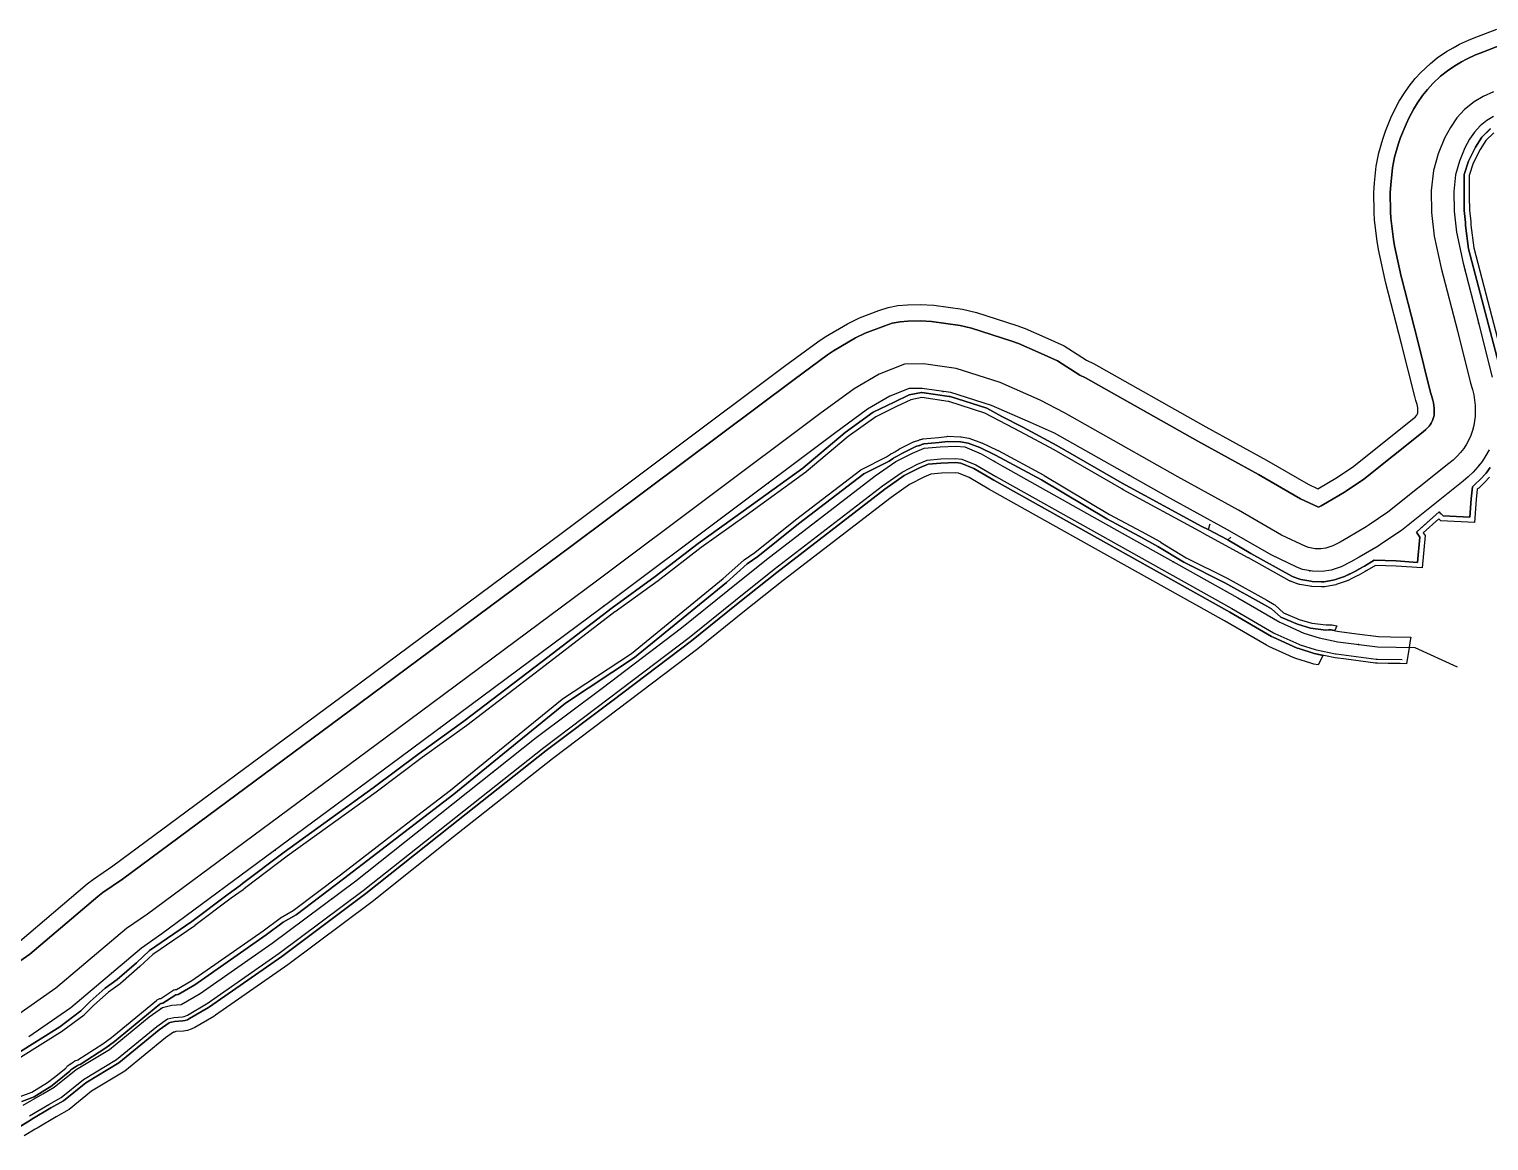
# Model space of a CAD drawing. Header units: inches. Extents: x 87989 to 118156, y 435697 to 451526.
# Drawn here: x 103805 to 104518, y 443200 to 443743 of the extents above; entities that cross this region are included whole.
import ezdxf

# ---------------------------------------------------------------- set-up
doc = ezdxf.new("R2010")
doc.units = ezdxf.units.IN
doc.header["$MEASUREMENT"] = 0
for name, color, linetype, true_color in [('As_waterkering_BWK', 7, 'Continuous', 0x7b8981), ('Beschermingszone_BWK', 7, 'Continuous', 0xcf890d), ('Grens_bebouwingsvrije_zone_BWK', 7, 'Continuous', 0x6789ae), ('Kernzone_BWK', 7, 'Continuous', 0xcb89af), ('Kunstwerken_BWK', 7, 'Continuous', 0xc78952), ('Referentiepunten_BWK', 7, 'Continuous', 0x178980)]:
    doc.layers.add(name, color=color, linetype=linetype, true_color=true_color)

msp = doc.modelspace()

# ---------------------------------------------------------------- linework, layer by layer
at = {"layer": 'As_waterkering_BWK'}
for points in [[(104520.3579, 443700.2224), (104517.1379, 443698.3313), (104513.7596, 443695.6512), (104511.0985, 443692.6982), (104508.6165, 443689.1599), (104506.385, 443685.0458), (104503.7732, 443678.5311), (104501.8387, 443671.785), (104500.946, 443663.5826), (104501.058, 443654.0868), (104502.2292, 443643.7056), (104505.5207, 443628.6988), (104513.194, 443598.9555), (104513.0735, 443599.4555), (104519.6785, 443573.0608)], [(104294.2018, 443550.7973), (104275.1848, 443559.1657), (104255.341, 443565.5157), (104241.3181, 443567.5001), (104235.1004, 443567.3678), (104225.5754, 443563.6636), (104214.7274, 443557.3136), (104198.5878, 443545.4073), (104090.2407, 443464.3123), (103986.3915, 443387.0539), (103870.1069, 443301.0641), (103860.185, 443294.1849), (103825.7891, 443265.0807), (103805.2839, 443250.7932)], [(104518.176, 443537.5614), (104516.64, 443534.7002), (104514.7974, 443531.8466), (104512.731, 443529.1498), (104510.4563, 443526.6294), (104507.9999, 443524.3112), (104505.565, 443522.2591), (104475.3425, 443498.1791), (104465.8175, 443491.6968), (104464.0551, 443490.5316), (104454.7995, 443485.0766), (104450.6634, 443482.7421), (104446.0111, 443480.417), (104441.1136, 443478.8106), (104436.6452, 443478.0372), (104431.9813, 443478.2479), (104427.0877, 443479.1104), (104424.3027, 443480.1693), (104411.7074, 443486.1403), (104390.3823, 443498.3915), (104360.8352, 443514.6503), (104305.9309, 443545.6359), (104294.2018, 443550.7973)], [(103802.5536, 443217.4346), (103812.0548, 443223.0687), (103817.6507, 443226.204), (103828.4061, 443234.9353), (103844.5655, 443244.7262), (103864.0659, 443260.6156), (103870.4194, 443265.192), (103875.0496, 443266.2503), (103879.6798, 443266.6472), (103888.9403, 443272.0712), (103923.9976, 443296.5452), (103964.8758, 443327.1046), (104006.0186, 443359.7807), (104052.9823, 443396.9548), (104085.1292, 443421.1642), (104123.8907, 443450.533), (104146.5126, 443468.7893), (104165.4304, 443483.8706), (104218.4795, 443524.7488), (104228.5336, 443531.7603), (104236.6035, 443535.8613), (104242.292, 443538.3748), (104250.0972, 443539.0363), (104257.9025, 443539.3009), (104262.2681, 443538.904), (104270.2056, 443535.5967), (104280.3921, 443529.6436), (104330.9276, 443501.3331), (104395.4861, 443465.2174), (104415.9913, 443453.3111), (104427.7653, 443448.0195), (104435.1736, 443445.6382), (104444.3018, 443443.7861), (104463.7487, 443441.2726), (104481.8727, 443441.008), (104502.5278, 443431.5897)]]:
    msp.add_lwpolyline(points, dxfattribs=at)
at = {"layer": 'Beschermingszone_BWK'}
msp.add_lwpolyline([(103789.5105, 443200.0708), (103806.103, 443210.2273), (103806.6832, 443210.5827), (103816.0508, 443216.1374), (103822.1599, 443219.5603), (103833.0217, 443228.3779), (103849.1873, 443238.1726), (103868.9349, 443254.2634), (103873.7806, 443257.7539), (103874.0521, 443257.816), (103876.2885, 443258.3272), (103880.363, 443258.6764), (103881.5237, 443258.8626), (103882.6446, 443259.2169), (103883.7014, 443259.7316), (103892.9835, 443265.1681), (103893.5196, 443265.5115), (103928.6823, 443290.0616), (103969.7586, 443320.7686), (104010.9889, 443353.5121), (104057.8719, 443390.6222), (104089.9511, 443414.7807), (104128.8184, 443444.232), (104151.5182, 443462.5488), (104170.3657, 443477.574), (104223.2117, 443518.2957), (104232.6537, 443524.8803), (104240.0348, 443528.6313), (104244.3011, 443530.5164), (104250.5708, 443531.0478), (104257.6749, 443531.2886), (104260.3228, 443531.0479), (104266.6328, 443528.4187), (104276.4188, 443522.7004), (104327.0197, 443494.3525), (104391.5244, 443458.2669), (104411.9742, 443446.3928), (104412.7118, 443446.0142), (104424.4858, 443440.7226), (104425.3172, 443440.4032), (104432.7256, 443438.022), (104433.5829, 443437.798), (104437.0462, 443437.0992), (104436.774, 443436.5308), (104434.7893, 443432.4513), (104432.5886, 443432.8978), (104431.1955, 443433.2618), (104423.7872, 443435.6431), (104422.4361, 443436.162), (104410.6621, 443441.4537), (104409.4636, 443442.0689), (104389.0483, 443453.9229), (104324.5773, 443489.9896), (104273.9356, 443518.3609), (104264.3999, 443523.9324), (104259.1071, 443526.1378), (104257.5328, 443526.2809), (104250.8668, 443526.0549), (104245.5568, 443525.6049), (104242.1794, 443524.1126), (104235.2287, 443520.5803), (104226.1694, 443514.2625), (104173.4502, 443473.6386), (104154.6466, 443458.6484), (104131.8983, 443440.2939), (104092.9649, 443410.7911), (104060.9279, 443386.6644), (104014.0953, 443349.5942), (103972.8103, 443316.8086), (103931.6103, 443286.0094), (103896.3818, 443261.4117), (103895.5105, 443260.8537), (103886.2149, 443255.4093), (103884.4976, 443254.5729), (103882.6762, 443253.9972), (103880.79, 443253.6946), (103877.0629, 443253.3752), (103876.3227, 443253.206), (103875.8815, 443253.1051), (103871.978, 443250.2933), (103852.0759, 443234.0766), (103835.9064, 443224.2796), (103824.9782, 443215.408), (103818.5483, 443211.8054), (103809.2638, 443206.3), (103808.3214, 443205.7229), (103802.9691, 443202.4469)], dxfattribs=at)
for points in [[(103800.7729, 443297.6212, 0), (103833.7014, 443325.4838, 0), (103836.8241, 443327.8786, 0), (103846.2322, 443334.4016, 0), (103961.9666, 443419.9844, 0), (104065.7205, 443497.172, 0), (104174.134, 443578.3162, 0), (104190.3878, 443590.3073, 0), (104194.0151, 443592.6972, 0), (104204.863, 443599.0472, 0), (104210.7151, 443601.8758, 0), (104220.2401, 443605.58, 0), (104224.784, 443607.0487, 0), (104229.4679, 443607.979, 0), (104234.2282, 443608.3585, 0), (104240.446, 443608.4908, 0), (104247.0627, 443608.0956, 0), (104261.0857, 443606.1112, 0), (104267.8368, 443604.5651, 0), (104287.6806, 443598.2151, 0), (104291.6987, 443596.6929, 0), (104301.2072, 443592.5087, 0), (104310.7156, 443588.3245, 0), (104321.6392, 443581.3325, 0), (104325.0989, 443579.6003, 0), (104379.8207, 443548.7178, 0), (104409.4969, 443532.3842, 0), (104429.8025, 443520.7226, 0), (104434.5897, 443518.4531, 0), (104435.312, 443518.8608, 0), (104443.3862, 443523.6195, 0), (104444.0913, 443524.0857, 0), (104452.1872, 443529.5954, 0), (104480.8424, 443552.4267, 0), (104482.029, 443553.4267, 0), (104482.9005, 443554.3832, 0), (104483.2649, 443555.1388, 0), (104483.3844, 443555.6244, 0), (104483.4202, 443556.4482, 0), (104483.3933, 443557.2748, 0), (104483.3133, 443558.0819, 0), (104483.1797, 443558.8819, 0), (104482.9933, 443559.6718, 0), (104482.4008, 443561.5989, 0), (104481.845, 443563.5934, 0), (104475.4395, 443589.1841, 0), (104467.7572, 443618.9564, 0), (104467.4263, 443620.3433, 0), (104464.1347, 443635.3501, 0), (104463.475, 443639.3335, 0), (104462.3038, 443649.7147, 0), (104462.0607, 443653.6271, 0), (104461.9488, 443663.1228, 0), (104462.175, 443667.802, 0), (104463.0676, 443676.0044, 0), (104464.3497, 443682.5354, 0), (104466.2842, 443689.2815, 0), (104467.574, 443693.0438, 0), (104470.1858, 443699.5585, 0), (104472.1032, 443703.6404, 0), (104474.3347, 443707.7544, 0), (104476.6882, 443711.5558, 0), (104479.1701, 443715.0942, 0), (104482.1265, 443718.8062, 0), (104484.7876, 443721.7592, 0), (104489.5213, 443726.2046, 0), (104492.8997, 443728.8847, 0), (104497.3876, 443731.9605, 0), (104500.6076, 443733.8516, 0), (104503.7823, 443735.5247, 0), (104508.0837, 443737.5443, 0), (104510.9291, 443738.7452, 0), (104521.9944, 443742.9073, 0)], [(104525.094, 443735.5228, 0), (104513.7455, 443731.2574, 0), (104511.4838, 443730.3028, 0), (104507.1825, 443728.2832, 0), (104504.659, 443726.9533, 0), (104501.439, 443725.0622, 0), (104497.8716, 443722.6173, 0), (104494.4933, 443719.9373, 0), (104490.7306, 443716.4037, 0), (104488.0695, 443713.4507, 0), (104485.7195, 443710.5002, 0), (104483.2376, 443706.9618, 0), (104481.3669, 443703.9402, 0), (104479.1354, 443699.8261, 0), (104477.6113, 443696.5815, 0), (104474.9995, 443690.0668, 0), (104473.9742, 443687.0763, 0), (104472.0397, 443680.3302, 0), (104471.0207, 443675.1389, 0), (104470.128, 443666.9365, 0), (104469.9482, 443663.2171, 0), (104470.0601, 443653.7214, 0), (104470.2534, 443650.6116, 0), (104471.4246, 443640.2303, 0), (104471.949, 443637.064, 0), (104475.2405, 443622.0573, 0), (104475.5035, 443620.9549, 0), (104483.1864, 443591.1807, 0), (104489.6057, 443565.5354, 0), (104490.0475, 443563.95, 0), (104490.7183, 443561.7685, 0), (104491.0268, 443560.4611, 0), (104491.2479, 443559.1365, 0), (104491.3804, 443557.8003, 0), (104491.4247, 443556.4422, 0), (104491.381, 443555.1601, 0), (104491.3059, 443554.4506, 0), (104491.1883, 443553.8118, 0), (104490.9225, 443552.8033, 0), (104490.593, 443551.8547, 0), (104490.2763, 443551.1313, 0), (104489.9187, 443550.4652, 0), (104489.4316, 443549.7109, 0), (104488.8824, 443548.9941, 0), (104488.2755, 443548.3217, 0), (104487.3563, 443547.4543, 0), (104485.9137, 443546.2385, 0), (104456.937, 443523.151, 0), (104448.548, 443517.4418, 0), (104447.626, 443516.8323, 0), (104439.3094, 443511.9307, 0), (104436.1062, 443510.1227, 0), (104434.8308, 443509.4853, 0), (104426.0907, 443513.6288, 0), (104405.576, 443525.4113, 0), (104375.9263, 443541.7296, 0), (104321.167, 443572.6333, 0), (104318.417, 443574.0101, 0), (104307.4934, 443581.0021, 0), (104297.9849, 443585.1863, 0), (104288.4765, 443589.3705, 0), (104285.2424, 443590.5957, 0), (104265.3986, 443596.9457, 0), (104259.9648, 443598.1901, 0), (104245.9418, 443600.1745, 0), (104240.6161, 443600.4926, 0), (104234.3984, 443600.3603, 0), (104230.5669, 443600.0549, 0), (104226.797, 443599.306, 0), (104223.1396, 443598.1239, 0), (104213.6146, 443594.4197, 0), (104208.9044, 443592.1431, 0), (104198.0565, 443585.7931, 0), (104195.137, 443583.8695, 0), (104178.9055, 443571.8949, 0), (104070.505, 443490.7604, 0), (103966.7325, 443413.5589, 0), (103850.8907, 443327.8967, 0), (103841.3823, 443321.3042, 0), (103838.8689, 443319.3767, 0), (103805.6541, 443291.2718, 0), (103787.198, 443278.412, 0)], [(104522.8008, 443579.9609, 0), (104508.1855, 443635.6445, 0), (104506.6934, 443647.0195, 0), (104506.7129, 443648.5625, 0), (104506.0547, 443654.3965, 0), (104505.9746, 443661.1289, 0), (104505.9238, 443661.4102, 0), (104505.9512, 443671.8691, 0), (104508.1094, 443678.416, 0), (104511.5684, 443685.3145, 0), (104514.6348, 443690.1348, 0), (104518.9336, 443694.3281, 0)], [(104520.5, 443692.3633, 0), (104516.5879, 443688.5469, 0), (104513.7461, 443684.0801, 0), (104510.4258, 443677.4609, 0), (104508.4492, 443671.4648, 0), (104508.4297, 443661.6055, 0), (104508.4746, 443661.1582, 0), (104508.5527, 443654.5527, 0), (104509.1973, 443648.8438, 0), (104509.2129, 443648.5332, 0), (104509.1953, 443647.168, 0), (104510.6445, 443636.127, 0), (104525.2207, 443580.5879, 0)], [(103799.877, 443242.875, 0), (103820.4043, 443255.6934, 0), (103830.6914, 443263.4863, 0), (103835.2422, 443268.0625, 0), (103842.5176, 443274.5957, 0), (103848.3906, 443278.7656, 0), (103857.8027, 443287.0625, 0), (103864.1992, 443293.0234, 0), (103884.793, 443307.1484, 0), (103902.5664, 443320.4961, 0), (103908.4609, 443324.7246, 0), (103909.4766, 443325.7422, 0), (103929.8809, 443341.0313, 0), (103973.4043, 443372.3828, 0), (103995.8379, 443389.2109, 0), (104017.627, 443404.916, 0), (104055.7949, 443434.1094, 0), (104089.9551, 443460.3906, 0), (104111.0313, 443475.582, 0), (104131.9746, 443491.7695, 0), (104153.9863, 443507.4785, 0), (104183.0703, 443528.6035, 0), (104203.7695, 443546.0117, 0), (104217.4922, 443555.8359, 0), (104227.7031, 443560.8438, 0), (104235.1172, 443564.3848, 0), (104241.127, 443565.4922, 0), (104241.2695, 443565.4863, 0), (104254.6055, 443563.5996, 0), (104255.1367, 443563.4805, 0), (104272.9258, 443557.7891, 0), (104280.3535, 443553.8164, 0), (104290.5156, 443548.543, 0), (104307.0527, 443539.6738, 0), (104340.1719, 443520.5703, 0), (104340.8086, 443520.2109, 0), (104377.916, 443500, 0), (104380.9707, 443498.668, 0), (104390.6855, 443493.5684, 0), (104401.8887, 443486.9434, 0), (104421.9043, 443475.7734, 0), (104422.1602, 443475.6504, 0), (104422.5254, 443475.4961, 0), (104425.3438, 443474.4238, 0), (104426.2188, 443474.1855, 0), (104431.1133, 443473.3242, 0), (104431.7559, 443473.2539, 0), (104436.4199, 443473.043, 0), (104436.6445, 443473.0371, 0), (104437.498, 443473.1113, 0), (104441.9668, 443473.8848, 0), (104442.6719, 443474.0605, 0), (104447.5703, 443475.666, 0), (104448.2461, 443475.9453, 0), (104449.9551, 443476.7988, 0), (104452.8984, 443478.2695, 0), (104453.1211, 443478.3887, 0), (104456.2695, 443480.1641, 0), (104457.2969, 443480.7461, 0), (104462.1016, 443483.5762, 0), (104472.8535, 443483.252, 0), (104483.2949, 443482.4844, 0), (104484.3691, 443494.9219, 0), (104482.6797, 443497.2246, 0), (104486.5215, 443500.6934, 0), (104493.7363, 443507.2051, 0), (104494.1621, 443506.7812, 0), (104495.7324, 443505.2109, 0), (104508.7832, 443504.5957, 0), (104509.3984, 443513.502, 0), (104510.0313, 443519.4844, 0), (104511.2227, 443520.4883, 0), (104511.4316, 443520.6738, 0), (104513.8887, 443522.9922, 0), (104514.168, 443523.2793, 0), (104516.4434, 443525.7988, 0), (104516.6992, 443526.1094, 0), (104518.7656, 443528.8047, 0)], [(104518.332, 443524.1621, 0), (104515.9902, 443521.5664, 0), (104515.6406, 443521.209, 0), (104513.1211, 443518.832, 0), (104512.8594, 443518.5996, 0), (104512.4121, 443518.2207, 0), (104511.8887, 443513.2832, 0), (104511.1094, 443501.9824, 0), (104494.6484, 443502.7578, 0), (104493.6484, 443503.7578, 0), (104486.0313, 443496.8828, 0), (104486.9414, 443495.6426, 0), (104485.5723, 443479.8105, 0), (104472.7227, 443480.7539, 0), (104462.748, 443481.0566, 0), (104458.5469, 443478.5801, 0), (104457.668, 443478.084, 0), (104454.3223, 443476.1953, 0), (104454.0449, 443476.0469, 0), (104451.1289, 443474.5898, 0), (104449.3633, 443473.709, 0), (104449.1973, 443473.6328, 0), (104448.5195, 443473.3535, 0), (104448.3477, 443473.291, 0), (104443.4512, 443471.6836, 0), (104443.2754, 443471.6348, 0), (104442.5703, 443471.457, 0), (104442.3926, 443471.4199, 0), (104437.9238, 443470.6465, 0), (104437.7129, 443470.6191, 0), (104436.8594, 443470.5469, 0), (104436.5879, 443470.5371, 0), (104436.334, 443470.543, 0), (104431.6426, 443470.7559, 0), (104431.4824, 443470.7676, 0), (104430.8398, 443470.8398, 0), (104430.6797, 443470.8613, 0), (104425.7852, 443471.7246, 0), (104425.5645, 443471.7734, 0), (104424.6875, 443472.0117, 0), (104424.4551, 443472.0879, 0), (104421.6367, 443473.1582, 0), (104421.5449, 443473.1953, 0), (104421.1797, 443473.3516, 0), (104421.0898, 443473.3926, 0), (104420.832, 443473.5137, 0), (104420.6855, 443473.5898, 0), (104400.6699, 443484.7598, 0), (104400.5723, 443484.8184, 0), (104378.7871, 443496.6855, 0), (104378.6367, 443496.7598, 0), (104376.7207, 443497.8047, 0), (104339.5977, 443518.0254, 0), (104338.9336, 443518.3984, 0), (104305.8711, 443537.4688, 0), (104305.8027, 443537.5078, 0), (104289.3477, 443546.3301, 0), (104279.1895, 443551.6055, 0), (104271.9473, 443555.4766, 0), (104254.4824, 443561.0664, 0), (104254.1563, 443561.1387, 0), (104241.2266, 443562.9688, 0), (104235.8965, 443561.9863, 0), (104228.793, 443558.5938, 0), (104218.7793, 443553.6816, 0), (104205.3047, 443544.0352, 0), (104184.6797, 443526.6895, 0), (104184.541, 443526.5801, 0), (104155.4473, 443505.4492, 0), (104133.5039, 443489.791, 0), (104133.4277, 443489.7344, 0), (104112.5586, 443473.6035, 0), (104112.4922, 443473.5527, 0), (104091.4805, 443458.4082, 0), (104091.418, 443458.3633, 0), (104057.3164, 443432.125, 0), (104019.1465, 443402.9297, 0), (104019.0898, 443402.8887, 0), (103997.3203, 443387.1973, 0), (103974.8848, 443370.3691, 0), (103931.3613, 443339.0176, 0), (103911.1191, 443323.8496, 0), (103910.2324, 443322.959, 0), (103909.918, 443322.6914, 0), (103904.0449, 443318.4805, 0), (103886.2949, 443305.1484, 0), (103886.207, 443305.0859, 0), (103865.7676, 443291.0664, 0), (103859.5078, 443285.2344, 0), (103859.457, 443285.1875, 0), (103850.0449, 443276.8906, 0), (103849.8379, 443276.7266, 0), (103844.082, 443272.6406, 0), (103836.9648, 443266.25, 0), (103832.4648, 443261.7227, 0), (103832.2012, 443261.4941, 0), (103821.9121, 443253.7012, 0), (103821.7285, 443253.5742, 0), (103801.1895, 443240.748, 0)], [(103800.944, 443221.637, 0), (103806.779, 443223.872, 0), (103814.35, 443228.485, 0), (103817.758, 443231.173, 0), (103823.233, 443235.58, 0), (103823.491, 443235.947, 0), (103823.905, 443236.43, 0), (103824.197, 443236.719, 0), (103824.424, 443236.889, 0), (103825.332, 443237.49, 0), (103825.396, 443237.53, 0), (103826.619, 443238.288, 0), (103827.57, 443238.962, 0), (103827.766, 443239.088, 0), (103828.164, 443239.273, 0), (103828.84, 443239.517, 0), (103829.171, 443239.638, 0), (103841.422, 443247.479, 0), (103845.567, 443250.493, 0), (103867.553, 443268.661, 0), (103867.707, 443268.779, 0), (103867.961, 443268.957, 0), (103868.295, 443269.155, 0), (103868.573, 443269.292, 0), (103868.933, 443269.436, 0), (103869.229, 443269.528, 0), (103869.417, 443269.579, 0), (103869.655, 443269.633, 0), (103871.072, 443270.559, 0), (103875.611, 443273.527, 0), (103875.972, 443273.722, 0), (103876.36, 443273.856, 0), (103876.765, 443273.925, 0), (103877.351, 443273.975, 0), (103884.892, 443278.392, 0), (103919.572, 443302.601, 0), (103919.637, 443302.649, 0), (103927.879, 443308.811, 0), (103928.116, 443308.968, 0), (103934.298, 443312.574, 0), (103957.423, 443329.992, 0), (103989.599, 443354.783, 0), (104011.098, 443371.332, 0), (104011.149, 443371.373, 0), (104030.657, 443387.216, 0), (104065.61, 443415.681, 0), (104065.811, 443415.828, 0), (104099.468, 443438.049, 0), (104144.224, 443474.63, 0), (104154.305, 443483.627, 0), (104154.549, 443483.819, 0), (104159.69, 443487.369, 0), (104179.535, 443503.334, 0), (104211.421, 443527.7, 0), (104211.689, 443527.879, 0), (104211.815, 443527.947, 0), (104223.961, 443534.059, 0), (104225.96, 443535.452, 0), (104226.105, 443535.546, 0), (104226.343, 443535.688, 0), (104226.495, 443535.772, 0), (104228.019, 443536.546, 0), (104230.077, 443537.812, 0), (104230.248, 443537.908, 0), (104237.116, 443541.419, 0), (104237.399, 443541.542, 0), (104237.659, 443541.621, 0), (104239.299, 443542.023, 0), (104239.505, 443542.063, 0), (104240.473, 443542.491, 0), (104240.666, 443542.567, 0), (104240.979, 443542.675, 0), (104241.38, 443542.778, 0), (104241.707, 443542.833, 0), (104241.912, 443542.859, 0), (104249.352, 443543.489, 0), (104253.354, 443544.068, 0), (104253.712, 443544.094, 0), (104253.792, 443544.093, 0), (104260.116, 443543.89, 0), (104260.466, 443543.854, 0), (104264.207, 443543.2, 0), (104264.637, 443543.085, 0), (104270.357, 443540.964, 0), (104270.571, 443540.873, 0), (104278.036, 443537.281, 0), (104278.259, 443537.177, 0), (104278.36, 443537.128, 0), (104278.428, 443537.091, 0), (104300.815, 443525.079, 0), (104300.914, 443525.023, 0), (104332.837, 443505.97, 0), (104348.47, 443497.554, 0), (104357.689, 443492.539, 0), (104357.798, 443492.476, 0), (104370.315, 443484.824, 0), (104390.22, 443474.834, 0), (104390.312, 443474.785, 0), (104409.666, 443464.036, 0), (104413.227, 443462.03, 0), (104413.596, 443461.773, 0), (104413.669, 443461.709, 0), (104417.858, 443457.905, 0), (104425.422, 443454.712, 0), (104431.571, 443452.824, 0), (104438.653, 443452.007, 0), (104439.775, 443452.022, 0), (104441.074, 443452.039, 0), (104441.557, 443451.995, 0), (104443.603, 443451.581, 0), (104443.9027, 443451.5202, 0), (104442.8069, 443449.1916, 0), (104441.091, 443449.539, 0), (104439.808, 443449.522, 0), (104438.526, 443449.505, 0), (104431.056, 443450.367, 0), (104424.567, 443452.359, 0), (104416.493, 443455.768, 0), (104411.989, 443459.858, 0), (104408.446, 443461.854, 0), (104389.098, 443472.599, 0), (104369.1, 443482.636, 0), (104356.494, 443490.343, 0), (104347.28, 443495.355, 0), (104331.604, 443503.794, 0), (104299.633, 443522.876, 0), (104277.178, 443534.926, 0), (104269.488, 443538.62, 0), (104263.775, 443540.738, 0), (104260.036, 443541.391, 0), (104253.712, 443541.594, 0), (104249.637, 443541.004, 0), (104242.123, 443540.368, 0), (104241.797, 443540.313, 0), (104241.484, 443540.204, 0), (104240.208, 443539.64, 0), (104239.894, 443539.595, 0), (104238.254, 443539.193, 0), (104231.386, 443535.682, 0), (104229.242, 443534.364, 0), (104227.628, 443533.543, 0), (104227.39, 443533.401, 0), (104225.244, 443531.906, 0), (104212.939, 443525.714, 0), (104181.078, 443501.366, 0), (104161.186, 443485.364, 0), (104155.969, 443481.762, 0), (104145.848, 443472.729, 0), (104100.952, 443436.033, 0), (104067.189, 443413.742, 0), (104032.234, 443385.276, 0), (104012.674, 443369.391, 0), (103991.125, 443352.802, 0), (103958.938, 443328.003, 0), (103935.685, 443310.489, 0), (103929.376, 443306.808, 0), (103921.069, 443300.598, 0), (103886.241, 443276.285, 0), (103878.127, 443271.532, 0), (103876.979, 443271.434, 0), (103872.44, 443268.467, 0), (103870.649, 443267.296, 0), (103869.974, 443267.142, 0), (103869.678, 443267.049, 0), (103869.399, 443266.912, 0), (103869.145, 443266.734, 0), (103847.1, 443248.517, 0), (103842.833, 443245.413, 0), (103830.285, 443237.383, 0), (103829.692, 443237.167, 0), (103829.016, 443236.923, 0), (103828.002, 443236.204, 0), (103826.712, 443235.405, 0), (103825.804, 443234.804, 0), (103825.398, 443234.33, 0), (103825.294, 443234.03, 0), (103819.316, 443229.218, 0), (103815.836, 443226.473, 0), (103815.728, 443226.397, 0), (103807.886, 443221.618, 0), (103801.838, 443219.302, 0)]]:
    msp.add_polyline3d(points, dxfattribs=at)
at = {"layer": 'Grens_bebouwingsvrije_zone_BWK'}
for points in [[(104520.3787, 443712.3844), (104515.2242, 443709.9641), (104510.9041, 443707.427), (104506.2032, 443703.6977), (104502.4781, 443699.5639), (104499.2484, 443694.9596), (104496.4121, 443689.7304), (104493.3542, 443682.1031), (104491.0052, 443673.9116), (104489.939, 443664.1147), (104490.0653, 443653.4037), (104491.3624, 443641.9058), (104494.8192, 443626.1457), (104502.6842, 443595.6594), (104509.0784, 443570.1071), (104510.0306, 443567.0102), (104510.6446, 443564.4088), (104511.0846, 443561.7728), (104511.3483, 443559.114), (104511.4357, 443556.4272), (104511.3451, 443553.7648), (104511.1141, 443551.5837), (104510.721, 443549.4472), (104510.0666, 443546.9644), (104509.2282, 443544.5512), (104508.2761, 443542.3765), (104507.1582, 443540.2942), (104505.7966, 443538.1856), (104504.2686, 443536.1913), (104502.5857, 443534.3267), (104500.6748, 443532.5232), (104498.592, 443530.7679), (104468.8115, 443507.0401), (104459.6896, 443500.8321), (104458.2254, 443499.8641), (104449.303, 443494.6055), (104445.4979, 443492.4578), (104441.8157, 443490.6175), (104438.4473, 443489.5127), (104435.9472, 443489.0799), (104433.1893, 443489.2046), (104430.023, 443489.7626), (104428.62, 443490.296), (104416.8111, 443495.8943), (104395.774, 443507.98), (104366.1901, 443524.2591), (104310.8615, 443555.4841), (104299.0351, 443561.7808), (104279.4418, 443570.4029), (104258.0296, 443577.2548), (104242.0358, 443579.518), (104232.7263, 443579.32), (104220.3367, 443574.5018), (104208.1159, 443567.3482), (104191.4305, 443555.0393), (104083.0641, 443473.9298), (103979.2428, 443396.6921), (103863.1192, 443310.8214), (103852.8739, 443303.718), (103818.4673, 443274.6047), (103798.7072, 443260.8364)], [(103805.6141, 443212.2739), (103815.0518, 443217.8702), (103821.0326, 443221.2212), (103831.8678, 443230.0172), (103848.0319, 443239.811), (103867.7176, 443255.8514), (103872.925, 443259.6024), (103873.1441, 443259.6601), (103875.9788, 443260.308), (103880.1922, 443260.6691), (103881.0688, 443260.8102), (103881.915, 443261.0791), (103882.7122, 443261.4699), (103891.9727, 443266.8939), (103892.3748, 443267.1514), (103927.5121, 443291.6812), (103968.5387, 443322.3516), (104009.7463, 443355.0792), (104056.6495, 443392.2054), (104088.7457, 443416.3766), (104127.5874, 443445.8061), (104150.2668, 443464.1089), (104169.1319, 443479.1481), (104222.0286, 443519.909), (104231.6237, 443526.6003), (104239.177, 443530.4388), (104243.7989, 443532.481), (104250.4524, 443533.0449), (104257.7318, 443533.2917), (104260.8092, 443533.0119), (104267.526, 443530.2132), (104277.4119, 443524.4357), (104327.9967, 443496.0977), (104392.5148, 443460.0046), (104412.9785, 443448.1224), (104413.5317, 443447.8385), (104425.3057, 443442.5468), (104425.9292, 443442.3073), (104433.3376, 443439.926), (104433.9806, 443439.758), (104443.1087, 443437.9059), (104443.5327, 443437.8356), (104462.9796, 443435.3221), (104463.6611, 443435.2732), (104475.666, 443435.098)]]:
    msp.add_lwpolyline(points, dxfattribs=at)
at = {"layer": 'Kernzone_BWK'}
for points in [[(103787.198, 443278.412), (103805.6541, 443291.2718), (103838.8689, 443319.3767), (103841.3823, 443321.3042), (103850.8907, 443327.8967), (103966.7325, 443413.5589), (104070.505, 443490.7604), (104178.9055, 443571.8949), (104195.137, 443583.8695), (104198.0565, 443585.7931), (104208.9044, 443592.1431), (104213.6146, 443594.4197), (104223.1396, 443598.1239), (104226.797, 443599.306), (104230.5669, 443600.0549), (104234.3984, 443600.3603), (104240.6161, 443600.4926), (104245.9418, 443600.1745), (104259.9648, 443598.1901), (104265.3986, 443596.9457), (104285.2424, 443590.5957), (104288.4765, 443589.3705), (104297.9849, 443585.1863), (104307.4934, 443581.0021), (104318.417, 443574.0101), (104321.167, 443572.6333), (104375.9263, 443541.7296), (104405.576, 443525.4113), (104426.0907, 443513.6288), (104434.8308, 443509.4853), (104436.1062, 443510.1227), (104439.3094, 443511.9307), (104447.626, 443516.8323), (104448.548, 443517.4418), (104456.937, 443523.151), (104485.9137, 443546.2385), (104487.3563, 443547.4543), (104488.2755, 443548.3217), (104488.8824, 443548.9941), (104489.4316, 443549.7109), (104489.9187, 443550.4652), (104490.2763, 443551.1313), (104490.593, 443551.8547), (104490.9225, 443552.8033), (104491.1883, 443553.8118), (104491.3059, 443554.4506), (104491.381, 443555.1601), (104491.4247, 443556.4422), (104491.3804, 443557.8003), (104491.2479, 443559.1365), (104491.0268, 443560.4611), (104490.7183, 443561.7685), (104490.0475, 443563.95), (104489.6057, 443565.5354), (104483.1864, 443591.1807), (104475.5035, 443620.9549), (104475.2405, 443622.0573), (104471.949, 443637.064), (104471.4246, 443640.2303), (104470.2534, 443650.6116), (104470.0601, 443653.7214), (104469.9482, 443663.2171), (104470.128, 443666.9365), (104471.0207, 443675.1389), (104472.0397, 443680.3302), (104473.9742, 443687.0763), (104474.9995, 443690.0668), (104477.6113, 443696.5815), (104479.1354, 443699.8261), (104481.3669, 443703.9402), (104483.2376, 443706.9618), (104485.7195, 443710.5002), (104488.0695, 443713.4507), (104490.7306, 443716.4037), (104494.4933, 443719.9373), (104497.8716, 443722.6173), (104501.439, 443725.0622), (104504.659, 443726.9533), (104507.1825, 443728.2832), (104511.4838, 443730.3028), (104513.7455, 443731.2574), (104525.094, 443735.5228)], [(104518.934, 443694.329), (104514.635, 443690.134), (104511.569, 443685.315), (104508.1086, 443678.4169), (104505.9506, 443671.8686), (104505.9239, 443661.411), (104505.9753, 443661.1286), (104506.0547, 443654.3974), (104506.7129, 443648.5634), (104506.6939, 443647.0191), (104508.1861, 443635.6443), (104522.8003, 443579.9611)], [(104518.7662, 443528.8055), (104516.6998, 443526.1087), (104516.4428, 443525.7998), (104514.1681, 443523.2794), (104513.888, 443522.993), (104511.4317, 443520.6748), (104511.2221, 443520.4879), (104510.0317, 443519.4846), (104509.398, 443513.501), (104508.784, 443504.595), (104495.732, 443505.21), (104494.1616, 443506.7804), (104493.736, 443507.206), (104486.5218, 443500.6933), (104482.68, 443497.225), (104484.369, 443494.922), (104483.294, 443482.484), (104472.853, 443483.252), (104462.1017, 443483.5768), (104457.2977, 443480.7457), (104453.121, 443478.3878), (104452.8987, 443478.2696), (104448.2464, 443475.9445), (104447.5694, 443475.6661), (104442.6719, 443474.0597), (104441.9664, 443473.8839), (104437.498, 443473.1104), (104436.6452, 443473.0372), (104436.4195, 443473.0423), (104431.7556, 443473.253), (104431.1134, 443473.3238), (104426.2197, 443474.1864), (104425.3443, 443474.4244), (104422.5258, 443475.4956), (104422.1608, 443475.6513), (104421.9034, 443475.7733), (104401.888, 443486.943), (104390.6848, 443493.5686), (104380.9699, 443498.6674), (104377.916, 443500), (104340.8094, 443520.2108), (104340.1728, 443520.5701), (104307.053, 443539.673), (104290.515, 443548.542), (104280.354, 443553.817), (104272.925, 443557.7889), (104255.1366, 443563.4812), (104254.605, 443563.5999), (104241.2694, 443565.487), (104241.126, 443565.492), (104235.117, 443564.385), (104227.703, 443560.843), (104217.4924, 443555.8354), (104203.7705, 443546.0114), (104183.0709, 443528.6033), (104153.9861, 443507.4784), (104131.9753, 443491.7701), (104111.0303, 443475.5812), (104089.9554, 443460.391), (104055.7942, 443434.1094), (104017.6271, 443404.916), (103995.8387, 443389.2119), (103973.4039, 443372.3832), (103929.8817, 443341.0315), (103909.4761, 443325.7427), (103908.4609, 443324.7237), (103902.5658, 443320.496), (103884.7938, 443307.1476), (103864.1996, 443293.0232), (103857.8032, 443287.0631), (103848.3914, 443278.766), (103842.5178, 443274.5956), (103835.2422, 443268.0627), (103830.6918, 443263.4864), (103820.4035, 443255.694), (103799.8761, 443242.8742)], [(103801.838, 443219.302), (103807.886, 443221.618), (103815.728, 443226.397), (103815.836, 443226.473), (103819.316, 443229.218), (103825.294, 443234.03), (103825.398, 443234.33), (103825.804, 443234.804), (103826.712, 443235.405), (103828.002, 443236.204), (103829.016, 443236.923), (103829.692, 443237.167), (103830.285, 443237.383), (103842.833, 443245.413), (103847.1, 443248.517), (103869.145, 443266.734), (103869.399, 443266.912), (103869.678, 443267.049), (103869.974, 443267.142), (103870.649, 443267.296), (103872.44, 443268.467), (103876.979, 443271.434), (103878.127, 443271.532), (103886.241, 443276.285), (103921.069, 443300.598), (103929.376, 443306.808), (103935.685, 443310.489), (103958.938, 443328.003), (103991.125, 443352.802), (104012.674, 443369.391), (104032.234, 443385.276), (104067.189, 443413.742), (104100.952, 443436.033), (104145.848, 443472.729), (104155.969, 443481.762), (104161.186, 443485.364), (104181.078, 443501.366), (104212.939, 443525.714), (104225.244, 443531.906), (104227.39, 443533.401), (104227.628, 443533.543), (104229.242, 443534.364), (104231.386, 443535.682), (104238.254, 443539.193), (104239.894, 443539.595), (104240.208, 443539.64), (104241.484, 443540.204), (104241.797, 443540.313), (104242.123, 443540.368), (104249.637, 443541.004), (104253.712, 443541.594), (104260.036, 443541.391), (104263.775, 443540.738), (104269.488, 443538.62), (104277.178, 443534.926), (104299.633, 443522.876), (104331.604, 443503.794), (104347.28, 443495.355), (104356.494, 443490.343), (104369.1, 443482.636), (104389.098, 443472.599), (104408.446, 443461.854), (104411.989, 443459.858), (104416.493, 443455.768), (104424.567, 443452.359), (104431.056, 443450.367), (104438.526, 443449.505), (104439.808, 443449.522), (104441.091, 443449.539), (104443.106, 443449.131), (104445.12, 443448.722), (104453.619, 443447.623), (104464.107, 443446.268), (104470.0341, 443446.1814), (104479.9847, 443446.0362), (104479.7156, 443444.3958), (104479.1663, 443441.0475), (104477.8568, 443433.0657), (104474.704, 443433.1119), (104468.8427, 443433.1973), (104463.632, 443433.273), (104462.723, 443433.339), (104448.397, 443435.198), (104442.994, 443435.899), (104433.583, 443437.798), (104432.726, 443438.022), (104425.317, 443440.403), (104424.486, 443440.723), (104412.712, 443446.014), (104411.974, 443446.393), (104391.524, 443458.267), (104327.02, 443494.353), (104276.419, 443522.7), (104266.633, 443528.419), (104260.323, 443531.048), (104257.675, 443531.289), (104250.571, 443531.048), (104244.301, 443530.516), (104240.035, 443528.631), (104232.654, 443524.88), (104223.212, 443518.296), (104170.366, 443477.574), (104151.518, 443462.549), (104128.818, 443444.232), (104089.951, 443414.781), (104057.872, 443390.622), (104010.989, 443353.512), (103969.759, 443320.769), (103928.682, 443290.062), (103893.52, 443265.512), (103892.983, 443265.168), (103883.701, 443259.732), (103882.645, 443259.217), (103881.524, 443258.863), (103880.363, 443258.676), (103876.289, 443258.327), (103874.9727, 443258.0263), (103874.0519, 443257.8159), (103873.7806, 443257.7539), (103868.9349, 443254.2634), (103849.1873, 443238.1726), (103833.0217, 443228.3779), (103822.1599, 443219.5603), (103816.0508, 443216.1374), (103806.6832, 443210.5827), (103806.1029, 443210.2271), (103800.359, 443206.7105)]]:
    msp.add_lwpolyline(points, dxfattribs=at)
at = {"layer": 'Kunstwerken_BWK'}
for points in [[(104472.853, 443483.252), (104483.294, 443482.484), (104484.369, 443494.922), (104482.68, 443497.225), (104493.736, 443507.206), (104495.732, 443505.21), (104508.784, 443504.595), (104509.398, 443513.501)], [(104381.8146, 443501.2018), (104380.9699, 443498.6674), (104390.6848, 443493.5686), (104392.1028, 443494.8056)]]:
    msp.add_lwpolyline(points, dxfattribs=at)
at = {"layer": 'Referentiepunten_BWK'}
for p in [(104506.418, 443625.2206), (104251.6733, 443566.0347), (104276.7673, 443531.762), (104513.5419, 443530.2081), (104166.1828, 443521.153), (104342.3943, 443525.0576), (104189.7689, 443502.6252), (104363.9831, 443482.841), (104430.621, 443478.4876), (104086.1152, 443461.2432), (104111.1294, 443440.864), (104454.4048, 443442.4803), (104005.8828, 443401.5544), (104031.705, 443380.1127), (103925.5202, 443342.041), (103953.1017, 443318.3026), (103845.6744, 443281.9067), (103869.8194, 443264.6962)]:
    msp.add_point(p, dxfattribs=at)

doc.saveas('drawing.dxf')
